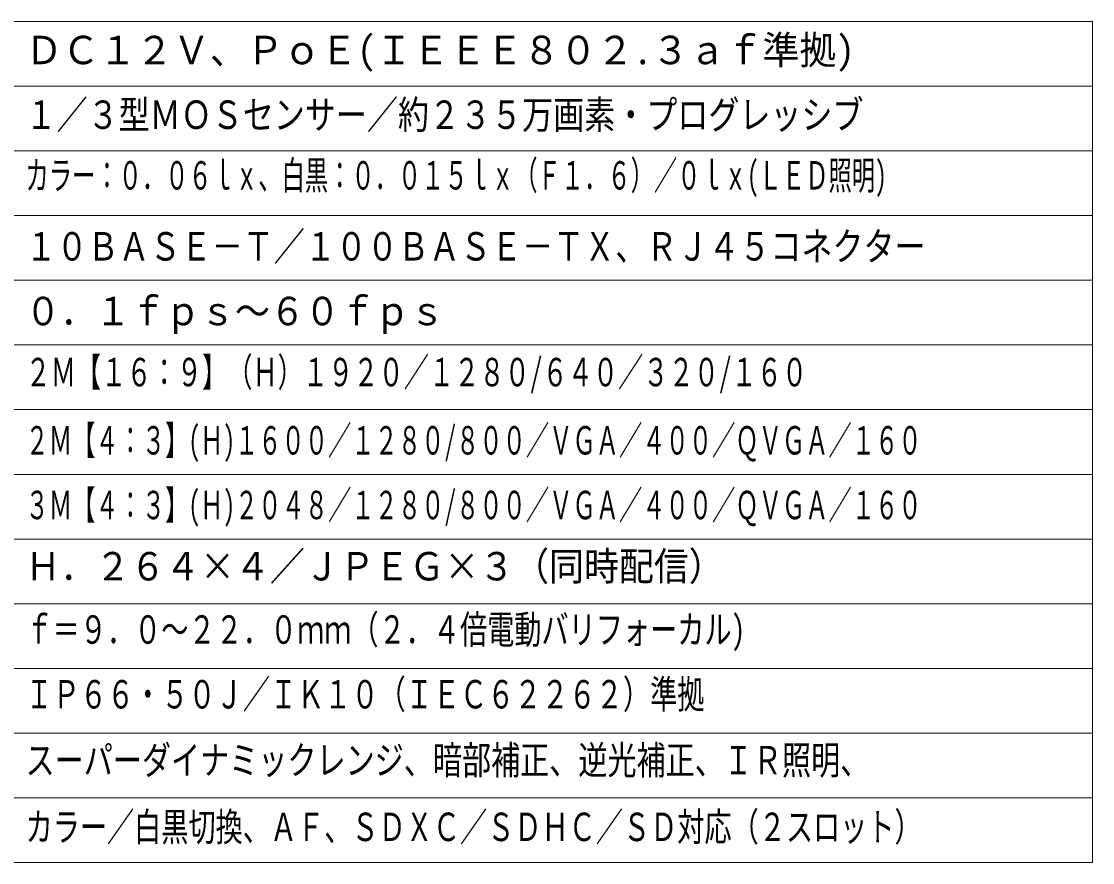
# Model space of a CAD drawing. Units: millimetres, scale not verified. Extents: x -62 to 63, y -56 to 57.
# Drawn here: x -20.3 to 62.5, y -56.4 to 8.6 of the extents above; entities that cross this region are included whole.
import ezdxf
from ezdxf.enums import TextEntityAlignment as Align

# ---------------------------------------------------------------- set-up
doc = ezdxf.new("R2010")
doc.units = ezdxf.units.MM
doc.header["$LTSCALE"] = 0.125
doc.layers.add('0-2_MOJI1', color=7, linetype='Continuous')
doc.layers.add('0-3_WAKU', color=1, linetype='Continuous', lineweight=18)
doc.styles.add('ＭＳ ゴシック', font='')
doc.styles.get('ＭＳ ゴシック').set_extended_font_data('MS Gothic')

msp = doc.modelspace()

# ---------------------------------------------------------------- linework, layer by layer
at = {"layer": '0-3_WAKU', "color": 4}
for p, q in [((-62.4907, 8.6299), (62.5093, 8.6299)), ((62.5093, 8.6299), (62.5093, -56.3701)), ((62.5093, -56.3701), (-62.4907, -56.3701))]:
    msp.add_line(p, q, dxfattribs=at)
at = {"layer": '0-3_WAKU'}
for p, q in [((-62.4907, 3.6299), (62.5093, 3.6299)), ((-62.4907, -1.3701), (62.5093, -1.3701)), ((-62.4907, -6.3701), (62.5093, -6.3701)), ((-62.4907, -11.3701), (62.5093, -11.3701)), ((-62.4907, -16.3701), (62.5093, -16.3701)), ((-62.4907, -21.3701), (62.5093, -21.3701)), ((-62.4907, -26.3701), (62.5093, -26.3701)), ((-62.4907, -31.3701), (62.5093, -31.3701)), ((-62.4907, -36.3701), (62.5093, -36.3701)), ((-62.4907, -41.3701), (62.5093, -41.3701)), ((-62.4907, -46.3701), (62.5093, -46.3701)), ((-62.4907, -51.3701), (62.5093, -51.3701))]:
    msp.add_line(p, q, dxfattribs=at)

# ---------------------------------------------------------------- texts
at = {"layer": '0-2_MOJI1', "style": 'ＭＳ ゴシック'}
for s, width, p in [('ＤＣ１２Ｖ、ＰｏＥ(ＩＥＥＥ８０２.３ａｆ準拠)', 0.95, (-19.9907, 4.6627)), ('１／３型ＭＯＳセンサー／約２３５万画素・プログレッシブ', 0.8, (-19.9907, -0.3373)), ('カラー：０．０６ｌｘ、白黒：０．０１５ｌｘ（Ｆ１．６）／０ｌｘ(ＬＥＤ照明)', 0.6, (-19.9907, -5.0232)), ('１０ＢＡＳＥ－Ｔ／１００ＢＡＳＥ－ＴＸ、ＲＪ４５コネクター', 0.8, (-19.9907, -10.5082)), ('０．１ｆｐｓ～６０ｆｐｓ', 0.9, (-19.9907, -15.5082)), ('２Ｍ【１６：９】（Ｈ）１９２０／１２８０/６４０／３２０/１６０', 0.65, (-19.9907, -20.2293)), ('２Ｍ【４：３】(Ｈ)１６００／１２８０/８００／ＶＧＡ／４００／ＱＶＧＡ／１６０', 0.6, (-19.9907, -25.4979)), ('３Ｍ【４：３】(Ｈ)２０４８／１２８０/８００／ＶＧＡ／４００／ＱＶＧＡ／１６０', 0.6, (-19.9907, -30.4979)), ('Ｈ．２６４×４／ＪＰＥＧ×３（同時配信）', 0.9, (-19.9907, -35.2293)), ('ｆ＝９．０～２２．０ｍｍ（２．４倍電動バリフォーカル)', 0.7, (-19.9907, -40.1216)), ('ＩＰ６６・５０Ｊ／ＩＫ１０（ＩＥＣ６２２６２）準拠', 0.7, (-19.9907, -45.1216)), ('スーパーダイナミックレンジ、暗部補正、逆光補正、ＩＲ照明、', 0.75, (-19.9907, -50.2147)), ('カラー／白黒切換、ＡＦ、ＳＤＸＣ／ＳＤＨＣ／ＳＤ対応（２スロット）', 0.7, (-19.9907, -55.3701))]:
    msp.add_text(s, height=2.199, dxfattribs=dict(at, width=width)).set_placement(p, align=Align.BOTTOM_LEFT)

doc.saveas('drawing.dxf')
